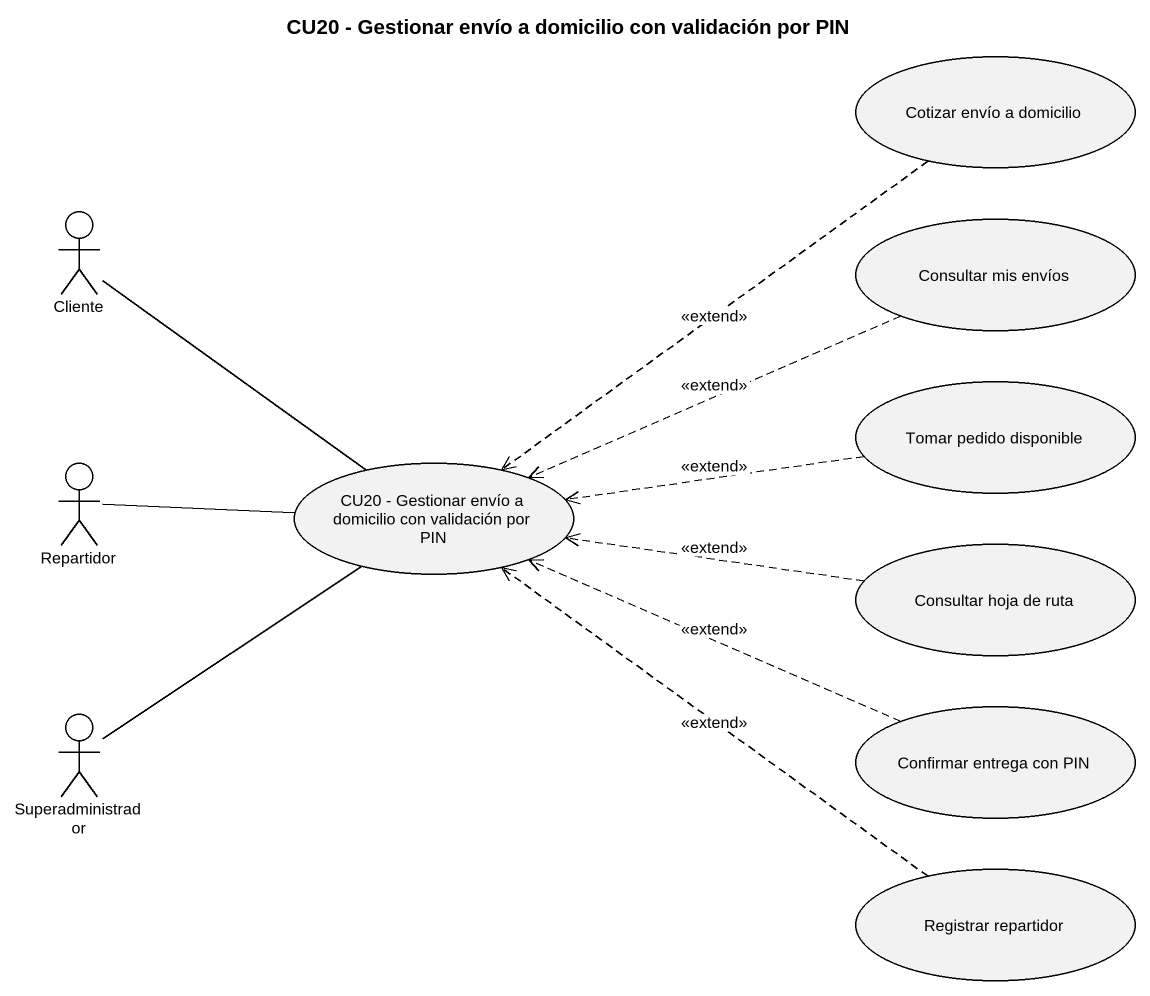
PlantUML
@startuml
title CU20 - Gestionar envío a domicilio con validación por PIN
usecase "Cotizar envío a domicilio" as Cotizar_envío_a_domicilio
actor Cliente
usecase "Consultar mis envíos" as Consultar_mis_envíos
usecase "Tomar pedido disponible" as Tomar_pedido_disponible
actor Repartidor
usecase "CU20 - Gestionar envío a domicilio con validación por PIN" as CU20_Gestionar_envío_a
usecase "Consultar hoja de ruta" as Consultar_hoja_de_ruta
actor Superadministrador
usecase "Confirmar entrega con PIN" as Confirmar_entrega_con_PIN
usecase "Registrar repartidor" as Registrar_repartidor
Cotizar_envío_a_domicilio ..> CU20_Gestionar_envío_a : <<extend>>
Cliente -- CU20_Gestionar_envío_a
Consultar_mis_envíos .left.> CU20_Gestionar_envío_a : <<extend>>
Tomar_pedido_disponible .left.> CU20_Gestionar_envío_a : <<extend>>
Repartidor -right- CU20_Gestionar_envío_a
Consultar_hoja_de_ruta .left.> CU20_Gestionar_envío_a : <<extend>>
Superadministrador -up- CU20_Gestionar_envío_a
Confirmar_entrega_con_PIN .left.> CU20_Gestionar_envío_a : <<extend>>
Registrar_repartidor .up.> CU20_Gestionar_envío_a : <<extend>>
@enduml
